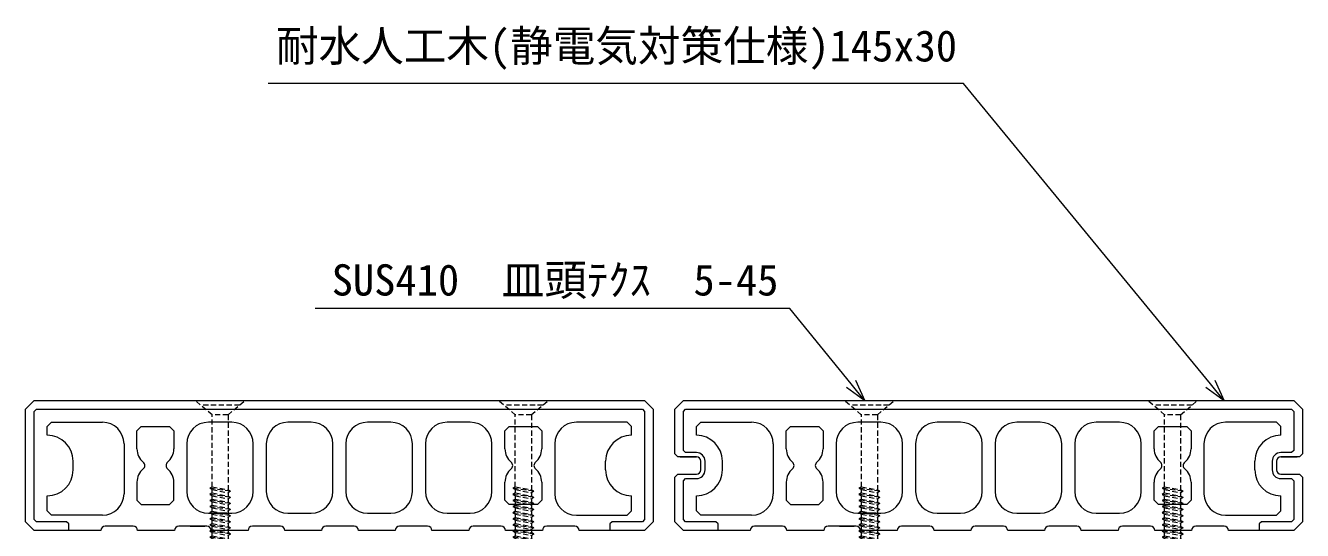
# Model space of a CAD drawing. Units: millimetres on the paper. Extents: x -401 to 401, y -279 to 279.
# Drawn here: x 169.5 to 267.8, y -142 to -103.1 of the extents above; entities that cross this region are included whole.
import ezdxf
from ezdxf.enums import TextEntityAlignment as Align

# ---------------------------------------------------------------- set-up
doc = ezdxf.new("R2010")
doc.units = ezdxf.units.MM
doc.linetypes.add('DASHED1', pattern=[1.8, 1.2, -0.6])
for name, color, linetype, lineweight in [('0-2_A-D09-金物_鋼材', 1, 'Continuous', 9), ('0-4_0', 7, 'Continuous', 9), ('0-6_A-E01-仕上太線', 4, 'Continuous', 9), ('0-B_A-B03-文字_書込_小', 7, 'Continuous', 9)]:
    doc.layers.add(name, color=color, linetype=linetype, lineweight=lineweight)
doc.styles.add('ＭＳ ゴシック', font='')
doc.styles.get('ＭＳ ゴシック').set_extended_font_data('MS Gothic')

# ---------------------------------------------------------------- blocks, each defined once
blk = doc.blocks.new('_Open30')
at = {"layer": '0-4_0'}
blk.add_line((0, 0), (-1, 0), dxfattribs=at)
blk.add_lwpolyline([(-1, 0.2679), (0, 0), (-1, -0.2679)], dxfattribs=at)
blk = doc.blocks.new('A$C74522BEF')
at = {"layer": '0-4_0', "linetype": 'DASHED1'}
for p, q in [((-1.85, -3.3), (-5.652, 0)), ((5.652, 0), (-5.652, 0)), ((1.85, -3.3), (5.652, 0)), ((4.5, -1), (-4.5, -1)), ((1.85, -3.3), (-1.85, -3.3)), ((-1.846, -19.921), (-1.846, -3.3)), ((1.854, -3.3), (1.854, -20.626)), ((-1.844, -19.921), (-2.394, -20.239)), ((2.406, -20.944), (-2.394, -20.239)), ((-2.394, -20.239), (-1.844, -20.556)), ((-1.844, -19.921), (1.856, -20.627)), ((-1.844, -20.556), (1.856, -21.262)), ((-1.844, -21.333), (-1.844, -20.556)), ((2.406, -20.944), (1.856, -20.627)), ((-1.844, -21.333), (-2.394, -21.65)), ((-2.394, -21.65), (-1.844, -21.967)), ((2.406, -22.355), (-2.394, -21.65)), ((2.406, -23.767), (-2.394, -23.061)), ((-1.844, -21.333), (1.856, -22.038)), ((-1.844, -21.967), (1.856, -22.673)), ((-1.844, -22.743), (-1.844, -21.967)), ((-1.844, -22.743), (1.856, -23.449)), ((-1.844, -24.154), (-1.844, -23.378)), ((-1.844, -23.378), (1.856, -24.084)), ((2.406, -20.944), (1.856, -21.262)), ((1.856, -21.262), (1.856, -22.038)), ((2.406, -22.355), (1.856, -22.038)), ((2.406, -22.355), (1.856, -22.673)), ((1.856, -22.673), (1.856, -23.449)), ((2.406, -23.767), (1.856, -23.449)), ((-1.844, -24.154), (-2.393, -24.472)), ((-2.393, -24.472), (-1.843, -24.79)), ((2.407, -25.178), (-2.393, -24.472)), ((-1.843, -25.565), (-2.393, -25.883)), ((2.407, -26.589), (-2.393, -25.883)), ((-2.393, -25.883), (-1.843, -26.2)), ((-1.844, -24.154), (1.856, -24.86)), ((-1.843, -24.79), (1.856, -25.495)), ((-1.843, -25.565), (-1.843, -24.79)), ((-1.843, -25.565), (1.857, -26.271)), ((-1.843, -26.976), (-1.843, -26.2)), ((-1.843, -26.2), (1.857, -26.906)), ((2.406, -23.767), (1.856, -24.084)), ((1.856, -24.084), (1.856, -24.86)), ((2.407, -25.178), (1.856, -24.86)), ((2.407, -25.178), (1.856, -25.495)), ((1.856, -25.495), (1.856, -26.271)), ((2.407, -26.589), (1.857, -26.271)), ((-1.843, -26.976), (-2.393, -27.294)), ((2.407, -28), (-2.393, -27.294)), ((-2.393, -27.294), (-1.842, -27.611)), ((-1.842, -28.388), (-2.392, -28.705)), ((2.407, -29.411), (-2.392, -28.705)), ((-2.392, -28.705), (-1.842, -29.023)), ((-1.843, -26.976), (1.857, -27.682)), ((-1.842, -28.388), (-1.842, -27.611)), ((-1.842, -27.611), (1.857, -28.317)), ((-1.842, -28.388), (1.858, -29.093)), ((-1.842, -29.023), (1.858, -29.728)), ((-1.842, -29.799), (-1.842, -29.023)), ((2.407, -26.589), (1.857, -26.906)), ((1.857, -26.906), (1.857, -27.682)), ((2.407, -28), (1.857, -27.682)), ((2.407, -28), (1.857, -28.317)), ((1.857, -28.317), (1.857, -29.093)), ((2.407, -29.411), (1.858, -29.093)), ((2.407, -29.411), (1.858, -29.728)), ((-1.842, -29.799), (-2.392, -30.116)), ((2.408, -30.821), (-2.392, -30.116)), ((-2.392, -30.116), (-1.842, -30.433)), ((-1.842, -31.21), (-2.392, -31.527)), ((2.408, -32.233), (-2.392, -31.527)), ((-2.392, -31.527), (-1.842, -31.845)), ((-1.842, -29.799), (1.858, -30.504)), ((-1.842, -31.21), (-1.842, -30.433)), ((-1.842, -30.433), (1.858, -31.139)), ((-1.842, -31.21), (1.858, -31.915)), ((-1.842, -32.621), (-1.842, -31.845)), ((-1.842, -31.845), (1.858, -32.55)), ((1.858, -29.728), (1.858, -30.504)), ((2.408, -30.821), (1.858, -30.504)), ((2.408, -30.821), (1.858, -31.139)), ((1.858, -31.139), (1.858, -31.915)), ((2.408, -32.233), (1.858, -31.915)), ((2.408, -32.233), (1.858, -32.55)), ((-1.842, -32.621), (-2.392, -32.938)), ((-2.392, -32.938), (-1.841, -33.256)), ((2.408, -33.644), (-2.392, -32.938)), ((-1.841, -34.032), (-2.391, -34.349)), ((2.409, -35.055), (-2.391, -34.349)), ((-2.391, -34.349), (-1.841, -34.667)), ((-1.842, -32.621), (1.858, -33.326)), ((-1.841, -33.256), (1.858, -33.961)), ((-1.841, -34.032), (-1.841, -33.256)), ((-1.841, -34.032), (1.859, -34.737)), ((-1.841, -34.667), (1.859, -35.372)), ((-1.841, -35.443), (-1.841, -34.667)), ((1.858, -32.55), (1.858, -33.326)), ((2.408, -33.644), (1.858, -33.326)), ((2.408, -33.644), (1.858, -33.961)), ((1.858, -33.961), (1.858, -34.737)), ((2.409, -35.055), (1.859, -34.737)), ((2.409, -35.055), (1.859, -35.372)), ((1.859, -35.372), (1.859, -36.148)), ((-1.841, -35.443), (-2.391, -35.76)), ((2.409, -36.466), (-2.391, -35.76)), ((-2.391, -35.76), (-1.841, -36.078)), ((-1.841, -36.854), (-2.39, -37.172)), ((-2.39, -37.172), (-1.84, -37.489)), ((2.409, -37.877), (-2.39, -37.172)), ((-1.84, -38.265), (-2.39, -38.582)), ((-1.841, -35.443), (1.859, -36.148)), ((-1.841, -36.854), (-1.841, -36.078)), ((-1.841, -36.078), (1.859, -36.783)), ((-1.841, -36.854), (1.859, -37.559)), ((-1.84, -37.489), (1.859, -38.194)), ((-1.84, -38.265), (-1.84, -37.489)), ((-1.84, -38.265), (1.86, -38.97)), ((2.409, -36.466), (1.859, -36.148)), ((2.409, -36.466), (1.859, -36.783)), ((1.859, -36.783), (1.859, -37.559)), ((2.409, -37.877), (1.859, -37.559)), ((2.409, -37.877), (1.859, -38.194)), ((1.859, -38.194), (1.859, -38.97)), ((-2.39, -38.582), (-1.84, -38.9)), ((2.409, -39.288), (-2.39, -38.582)), ((-1.84, -39.676), (-2.39, -39.993)), ((2.41, -40.699), (-2.39, -39.993)), ((-2.39, -39.993), (-1.84, -40.311)), ((-1.84, -38.9), (1.86, -39.606)), ((-1.84, -39.676), (-1.84, -38.9)), ((-1.84, -39.676), (1.86, -40.382)), ((-1.84, -40.311), (1.86, -41.016)), ((-1.84, -41), (-1.84, -40.311)), ((-1.84, -44.938), (-1.84, -41)), ((1.86, -41), (-1.84, -41)), ((0, -46), (-1.84, -41)), ((2.409, -39.288), (1.86, -38.97)), ((2.409, -39.288), (1.86, -39.606)), ((1.86, -41), (1.86, -39.606)), ((2.41, -40.699), (1.86, -40.382)), ((2.41, -40.699), (1.86, -41.016)), ((1.86, -44.926), (1.86, -41)), ((0, -46), (0.388, -43.888)), ((-1.84, -44.938), (0, -46)), ((1.86, -44.926), (0, -46))]:
    blk.add_line(p, q, dxfattribs=at)
blk.add_lwpolyline([(-1.844, -22.743), (-2.394, -23.061), (-1.844, -23.378)], dxfattribs=at)
for centre, radius, start, end in [((-2.83, -44.067), 3.223, 3.19049, 72.11377), ((0, -46), 2.148, 30.0074, 79.57974)]:
    blk.add_arc(centre, radius, start, end, dxfattribs=at)
blk = doc.blocks.new('DK-2020-V1 S')
at = {"layer": '0-4_0'}
for p, q in [((5, 24), (6, 25)), ((6, 25), (17.75, 25)), ((47.625, 25), (42.25, 25)), ((66, 25), (60.625, 25)), ((84.375, 25), (79, 25)), ((102.75, 25), (97.375, 25)), ((22.75, 20), (22.75, 8.5)), ((37.25, 20), (37.25, 9)), ((52.625, 9), (52.625, 20)), ((55.625, 20), (55.625, 9)), ((71, 9), (71, 20)), ((74, 20), (74, 9)), ((89.375, 9), (89.375, 20)), ((92.375, 20), (92.375, 9)), ((107.75, 9), (107.75, 20)), ((122.25, 20), (122.25, 8.5)), ((11, 14), (11, 16)), ((134, 14), (134, 16)), ((42.25, 4), (47.625, 4)), ((60.625, 4), (66, 4)), ((79, 4), (84.375, 4)), ((97.375, 4), (102.75, 4)), ((24.896, 1), (18.396, 1)), ((34.396, 0), (25.896, 0)), ((41.896, 1), (35.396, 1)), ((38.176, 1), (41.396, 1)), ((51.396, 0), (42.896, 0)), ((58.896, 1), (52.396, 1)), ((68.396, 0), (59.896, 0)), ((75.896, 1), (69.396, 1)), ((85.396, 0), (76.896, 0)), ((92.896, 1), (86.396, 1)), ((102.396, 0), (93.896, 0)), ((109.896, 1), (103.396, 1)), ((119.396, 0), (110.896, 0)), ((126.896, 1), (120.396, 1))]:
    blk.add_line(p, q, dxfattribs=at)
for points in [[(17.396, 0), (2, 0), (0, 2), (0, 28), (2, 30), (143, 30), (145, 28)], [(10, 0), (10, 1.5), (9.5, 2), (2.5, 2), (2, 2.5), (2, 27.5), (2.5, 28), (142.5, 28), (143, 27.5), (143, 2.5), (142.5, 2), (135.5, 2), (135, 1.5), (135, 0)], [(145, 28), (145, 2), (143, 0), (127.896, 0)], [(5, 22), (5, 24), (6, 25)], [(25.75, 18.842), (25.75, 23), (26.75, 24), (33.25, 24), (34.25, 23), (34.25, 18.842)], [(110.75, 18.842), (110.75, 23), (111.75, 24), (118.25, 24), (119.25, 23), (119.25, 18.842)], [(140, 22), (140, 24), (139, 25), (127.25, 25)], [(140, 24), (139, 25), (140, 24)], [(25.75, 11.158), (25.75, 7), (26.75, 6), (33.25, 6), (34.25, 7), (34.25, 11.158)], [(119.25, 11.158), (119.25, 7), (118.25, 6), (111.75, 6), (110.75, 7), (110.75, 11.158)], [(17.75, 3.5), (6, 3.5), (5, 4.5), (6, 3.5), (5, 4.5), (5, 8)], [(127.25, 3.5), (139, 3.5), (140, 4.5), (139, 3.5), (140, 4.5), (140, 8)], [(46.536, 4), (42.625, 4), (46.536, 4)], [(38.03, 1), (41.16, 1), (38.288, 1)]]:
    blk.add_lwpolyline(points, dxfattribs=at)
for centre, radius, start, end in [((17.75, 20), 5, 0, 90), ((42.25, 20), 5, 90, 180), ((47.625, 20), 5, 0, 90), ((60.625, 20), 5, 90, 180), ((66, 20), 5, 0, 90), ((79, 20), 5, 90, 180), ((84.375, 20), 5, 0, 90), ((97.375, 20), 5, 90, 180), ((102.75, 20), 5, 0, 90), ((127.25, 20), 5, 90, 180), ((5, 16), 6, 0, 90), ((140, 16), 6, 90, 180), ((29.75, 18.842), 4, 180, 230.20819), ((30.25, 18.842), 4, 309.79181, 0), ((114.75, 18.842), 4, 180, 230.20819), ((115.25, 18.842), 4, 309.79179, 0), ((26.55, 15), 1, 309.79181, 50.20816), ((33.45, 15), 1, 129.79185, 230.20821), ((111.55, 15), 1, 309.79179, 50.20815), ((118.45, 15), 1, 129.79184, 230.20819), ((5, 14), 6, 270, 0), ((29.75, 11.158), 4, 129.79182, 180), ((30.25, 11.158), 4, 0, 50.20817), ((114.75, 11.158), 4, 129.79184, 180), ((115.25, 11.158), 4, 0, 50.20818), ((140, 14), 6, 180, 270), ((42.25, 9), 5, 180, 270), ((47.625, 9), 5, 270, 0), ((60.625, 9), 5, 180, 270), ((66, 9), 5, 270, 0), ((79, 9), 5, 180, 270), ((84.375, 9), 5, 270, 0), ((97.375, 9), 5, 180, 270), ((102.75, 9), 5, 270, 0), ((17.75, 8.5), 5, 270, 0), ((127.25, 8.5), 5, 180, 270), ((18.396, 0), 1, 90, 180), ((24.896, 0), 1, 0, 90), ((35.396, 0), 1, 90, 180), ((41.896, 0), 1, 0, 90), ((52.396, 0), 1, 90, 180), ((58.896, 0), 1, 0, 90), ((69.396, 0), 1, 90, 180), ((75.896, 0), 1, 0, 90), ((86.396, 0), 1, 90, 180), ((92.896, 0), 1, 0, 90), ((103.396, 0), 1, 90, 180), ((109.896, 0), 1, 0, 90), ((120.396, 0), 1, 90, 180), ((126.896, 0), 1, 0, 90)]:
    blk.add_arc(centre, radius, start, end, dxfattribs=at)
blk = doc.blocks.new('DK-2000')
at = {"layer": '0-4_0'}
for p, q in [((5, 24), (6, 25)), ((6, 25), (17.75, 25)), ((47.625, 25), (42.25, 25)), ((66, 25), (60.625, 25)), ((84.375, 25), (79, 25)), ((102.75, 25), (97.375, 25)), ((22.75, 20), (22.75, 8.5)), ((37.25, 20), (37.25, 9)), ((52.625, 9), (52.625, 20)), ((55.625, 20), (55.625, 9)), ((71, 9), (71, 20)), ((74, 20), (74, 9)), ((89.375, 9), (89.375, 20)), ((92.375, 20), (92.375, 9)), ((107.75, 9), (107.75, 20)), ((122.25, 20), (122.25, 8.5)), ((6, 14), (6, 16)), ((7, 14), (7, 16)), ((11, 14), (11, 16)), ((134, 14), (134, 16)), ((138, 16), (138, 14)), ((139, 16), (139, 14)), ((42.25, 4), (47.625, 4)), ((60.625, 4), (66, 4)), ((79, 4), (84.375, 4)), ((97.375, 4), (102.75, 4)), ((24.896, 1), (18.396, 1)), ((34.396, 0), (25.896, 0)), ((41.896, 1), (35.396, 1)), ((38.176, 1), (41.396, 1)), ((51.396, 0), (42.896, 0)), ((58.896, 1), (52.396, 1)), ((68.396, 0), (59.896, 0)), ((75.896, 1), (69.396, 1)), ((85.396, 0), (76.896, 0)), ((92.896, 1), (86.396, 1)), ((102.396, 0), (93.896, 0)), ((109.896, 1), (103.396, 1)), ((119.396, 0), (110.896, 0)), ((126.896, 1), (120.396, 1))]:
    blk.add_line(p, q, dxfattribs=at)
for points in [[(1.25, 17), (5, 17), (0.707, 17), (0, 17.707), (0, 28), (2, 30), (143, 30), (145, 28), (145, 17.707), (144.293, 17), (140, 17), (143.75, 17)], [(5, 18), (2.5, 18), (2, 18.5), (2, 27.5), (2.5, 28), (142.5, 28), (143, 27.5), (143, 18.5), (142.5, 18), (140, 18)], [(5, 22), (5, 24), (6, 25)], [(25.75, 18.842), (25.75, 23), (26.75, 24), (33.25, 24), (34.25, 23), (34.25, 18.842)], [(110.75, 18.842), (110.75, 23), (111.75, 24), (118.25, 24), (119.25, 23), (119.25, 18.842)], [(140, 22), (140, 24), (139, 25), (127.25, 25)], [(140, 24), (139, 25), (140, 24)], [(17.396, 0), (2, 0), (0, 2), (0, 12.293), (0.707, 13), (5, 13)], [(10, 0), (10, 1.5), (9.5, 2), (2.5, 2), (2, 2.5), (2, 11.5), (2.5, 12), (5, 12)], [(140, 13), (144.293, 13), (145, 12.293), (145, 2), (143, 0), (127.896, 0)], [(140, 12), (142.5, 12), (143, 11.5), (143, 2.5), (142.5, 2), (135.5, 2), (135, 1.5), (135, 0)], [(25.75, 11.158), (25.75, 7), (26.75, 6), (33.25, 6), (34.25, 7), (34.25, 11.158)], [(119.25, 11.158), (119.25, 7), (118.25, 6), (111.75, 6), (110.75, 7), (110.75, 11.158)], [(17.75, 3.5), (6, 3.5), (5, 4.5), (6, 3.5), (5, 4.5), (5, 8)], [(127.25, 3.5), (139, 3.5), (140, 4.5), (139, 3.5), (140, 4.5), (140, 8)], [(46.536, 4), (42.625, 4), (46.536, 4)], [(38.03, 1), (41.16, 1), (38.288, 1)]]:
    blk.add_lwpolyline(points, dxfattribs=at)
for centre, radius, start, end in [((17.75, 20), 5, 0, 90), ((42.25, 20), 5, 90, 180), ((47.625, 20), 5, 0, 90), ((60.625, 20), 5, 90, 180), ((66, 20), 5, 0, 90), ((79, 20), 5, 90, 180), ((84.375, 20), 5, 0, 90), ((97.375, 20), 5, 90, 180), ((102.75, 20), 5, 0, 90), ((127.25, 20), 5, 90, 180), ((5, 16), 6, 0, 90), ((140, 16), 6, 90, 180), ((5, 16), 2, 0, 90), ((29.75, 18.842), 4, 180, 230.20819), ((30.25, 18.842), 4, 309.79181, 0), ((114.75, 18.842), 4, 180, 230.20819), ((115.25, 18.842), 4, 309.79179, 0), ((140, 16), 2, 90, 180), ((5, 16), 1, 0, 90), ((26.55, 15), 1, 309.79181, 50.20816), ((33.45, 15), 1, 129.79185, 230.20821), ((111.55, 15), 1, 309.79179, 50.20815), ((118.45, 15), 1, 129.79184, 230.20819), ((140, 16), 1, 90, 180), ((5, 14), 1, 270, 0), ((5, 14), 2, 270, 0), ((5, 14), 6, 270, 0), ((29.75, 11.158), 4, 129.79182, 180), ((30.25, 11.158), 4, 0, 50.20817), ((114.75, 11.158), 4, 129.79184, 180), ((115.25, 11.158), 4, 0, 50.20818), ((140, 14), 6, 180, 270), ((140, 14), 2, 180, 270), ((140, 14), 1, 180, 270), ((42.25, 9), 5, 180, 270), ((47.625, 9), 5, 270, 0), ((60.625, 9), 5, 180, 270), ((66, 9), 5, 270, 0), ((79, 9), 5, 180, 270), ((84.375, 9), 5, 270, 0), ((97.375, 9), 5, 180, 270), ((102.75, 9), 5, 270, 0), ((17.75, 8.5), 5, 270, 0), ((127.25, 8.5), 5, 180, 270), ((18.396, 0), 1, 90, 180), ((24.896, 0), 1, 0, 90), ((35.396, 0), 1, 90, 180), ((41.896, 0), 1, 0, 90), ((52.396, 0), 1, 90, 180), ((58.896, 0), 1, 0, 90), ((69.396, 0), 1, 90, 180), ((75.896, 0), 1, 0, 90), ((86.396, 0), 1, 90, 180), ((92.896, 0), 1, 0, 90), ((103.396, 0), 1, 90, 180), ((109.896, 0), 1, 0, 90), ((120.396, 0), 1, 90, 180), ((126.896, 0), 1, 0, 90)]:
    blk.add_arc(centre, radius, start, end, dxfattribs=at)
blk = doc.blocks.new('222222')
at = {"layer": '0-2_A-D09-金物_鋼材'}
for p in [(44.938, 2), (115, 2), (194.938, 2), (265, 2)]:
    blk.add_blockref('A$C74522BEF', p, dxfattribs=at)
at = {"layer": '0-6_A-E01-仕上太線'}
for name, p in [('DK-2020-V1 S', (0, -27.995)), ('DK-2000', (150, -27.995))]:
    blk.add_blockref(name, p, dxfattribs=at)

msp = doc.modelspace()

# ---------------------------------------------------------------- linework, layer by layer
at = {"layer": '0-B_A-B03-文字_書込_小'}
for points in [[(260.736, -130.689), (241.737, -107.554), (188.178, -107.554)], [(233.071, -130.685), (228.354, -124.888), (191.804, -124.888)]]:
    msp.add_lwpolyline(points, dxfattribs=at)

# ---------------------------------------------------------------- block references
at = {"layer": '0-4_0', "xscale": 0.3333333, "yscale": 0.3333333}
msp.add_blockref('222222', (169.494, -132.644), dxfattribs=at)
at = {"layer": '0-B_A-B03-文字_書込_小', "xscale": 1.666667, "yscale": 1.666667}
for p, rotation in [((234.122, -131.977), 309.13129), ((261.794, -131.977), 309.39419)]:
    msp.add_blockref('_Open30', p, dxfattribs=dict(at, rotation=rotation))

# ---------------------------------------------------------------- texts
at = {"layer": '0-B_A-B03-文字_書込_小', "style": 'ＭＳ ゴシック'}
for s, p in [('耐水人工木(静電気対策仕様)145x30', (188.776, -106.568)), ('SUS410\u3000皿頭ﾃｸｽ\u30005-45', (193.07, -124.599))]:
    msp.add_text(s, height=2.405, dxfattribs=at).set_placement(p, align=Align.BOTTOM_LEFT)

doc.saveas('drawing.dxf')
